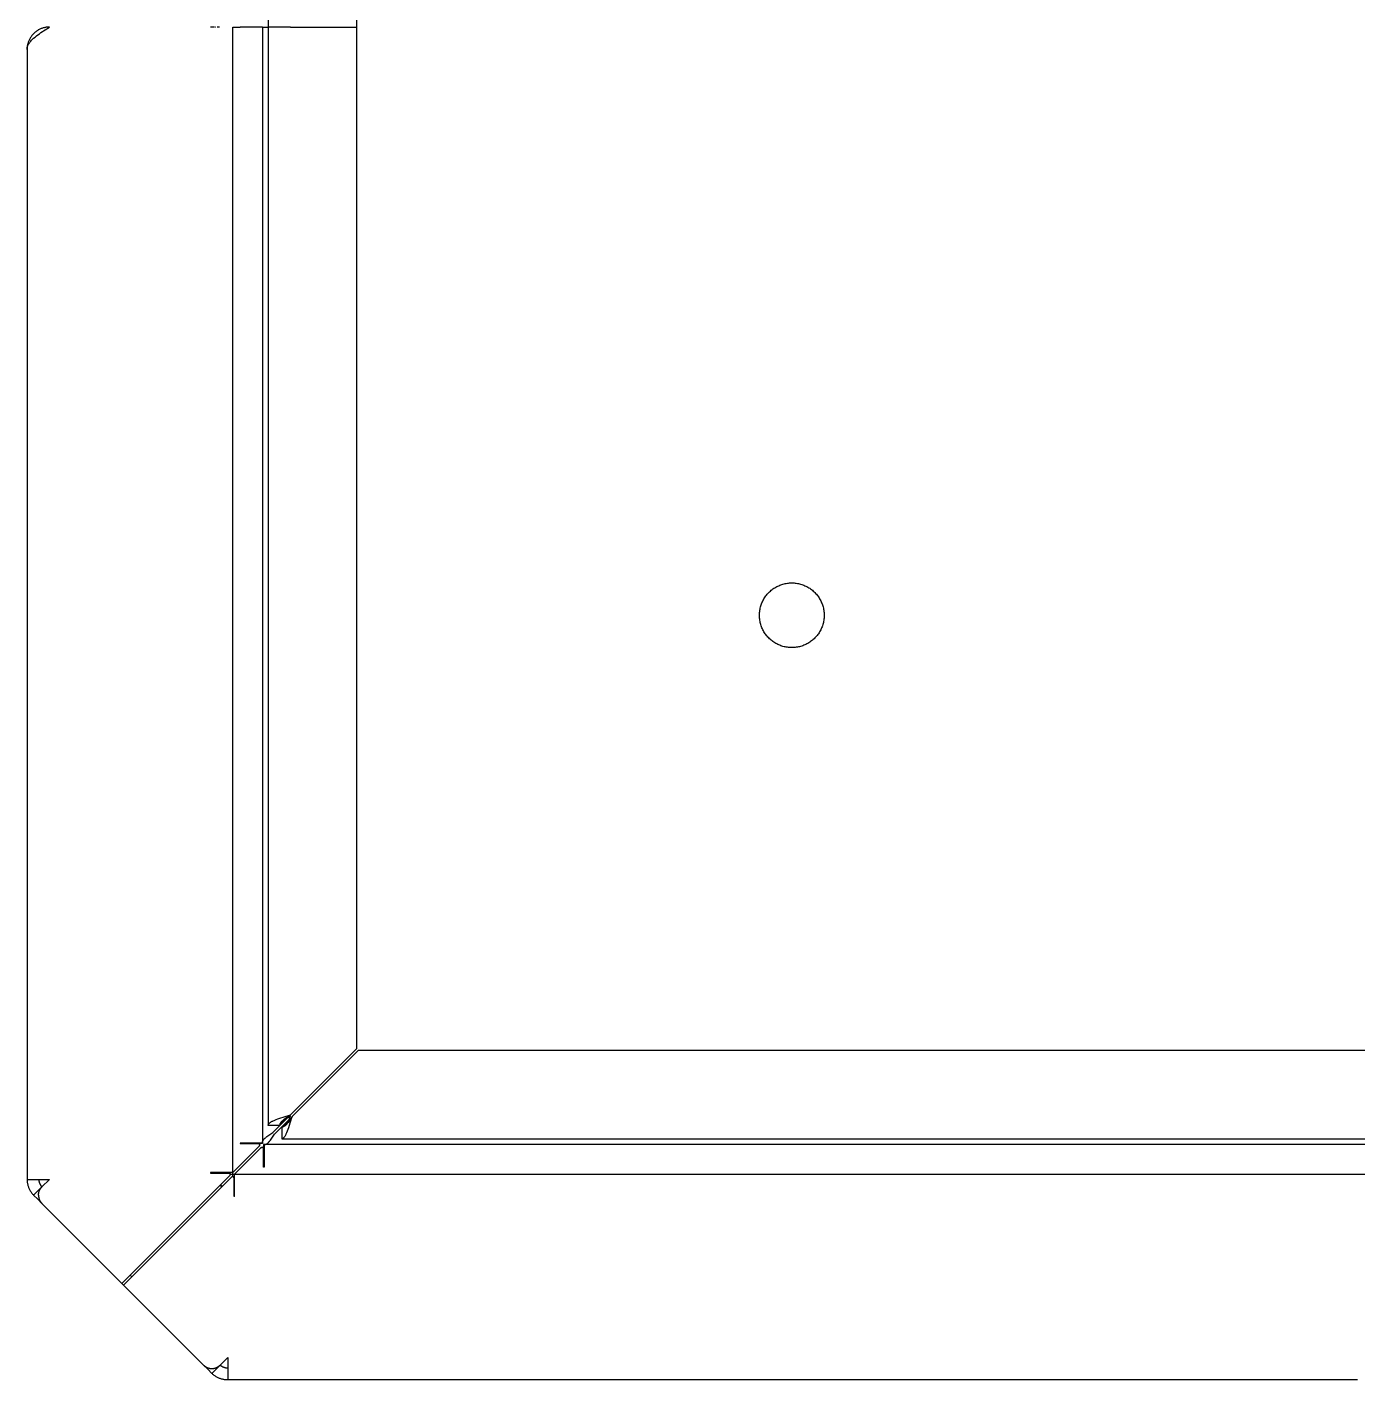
# Model space of a CAD drawing. Header units: millimetres. Extents: x -1421 to 3505, y -683 to 2759.
# Drawn here: x 1055.6 to 1281.9, y 0 to 230 of the extents above; entities that cross this region are included whole.
import ezdxf

# ---------------------------------------------------------------- set-up
doc = ezdxf.new("R2010")
doc.units = ezdxf.units.MM
doc.header["$MEASUREMENT"] = 0
doc.layers.add('Utwórz2D linie widoczne', color=7, linetype='Continuous', true_color=0x000000)

msp = doc.modelspace()

# ---------------------------------------------------------------- linework, layer by layer
at = {"layer": 'Utwórz2D linie widoczne'}
for p, q in [((1096.63, 499.96), (1096.63, 229.96)), ((1111.63, 499.96), (1111.63, 229.96)), ((1055.97, 227.74), (1055.92, 227.62)), ((1056.03, 227.86), (1055.97, 227.74)), ((1056.09, 227.98), (1056.03, 227.86)), ((1056.16, 228.09), (1056.09, 227.98)), ((1056.22, 228.2), (1056.16, 228.09)), ((1056.3, 228.31), (1056.22, 228.2)), ((1056.27, 227.58), (1056.38, 227.71)), ((1056.37, 228.42), (1056.3, 228.31)), ((1056.45, 228.52), (1056.37, 228.42)), ((1056.38, 227.71), (1056.5, 227.83)), ((1056.54, 228.63), (1056.45, 228.52)), ((1056.5, 227.83), (1056.62, 227.94)), ((1056.62, 228.72), (1056.54, 228.63)), ((1056.71, 228.82), (1056.62, 228.72)), ((1056.62, 227.94), (1056.74, 228.06)), ((1056.81, 228.91), (1056.71, 228.82)), ((1056.74, 228.06), (1056.98, 228.26)), ((1056.9, 229), (1056.81, 228.91)), ((1057, 229.09), (1056.9, 229)), ((1056.98, 228.26), (1057.22, 228.46)), ((1057.11, 229.17), (1057, 229.09)), ((1057.21, 229.25), (1057.11, 229.17)), ((1057.32, 229.32), (1057.21, 229.25)), ((1057.22, 228.46), (1057.47, 228.65)), ((1057.43, 229.39), (1057.32, 229.32)), ((1057.54, 229.46), (1057.43, 229.39)), ((1057.47, 228.65), (1057.72, 228.83)), ((1057.66, 229.52), (1057.54, 229.46)), ((1057.78, 229.58), (1057.66, 229.52)), ((1057.72, 228.83), (1057.97, 229.01)), ((1057.89, 229.64), (1057.78, 229.58)), ((1058.02, 229.69), (1057.89, 229.64)), ((1057.97, 229.01), (1059.43, 229.96)), ((1058.14, 229.73), (1058.02, 229.69)), ((1058.26, 229.78), (1058.14, 229.73)), ((1058.39, 229.81), (1058.26, 229.78)), ((1058.52, 229.85), (1058.39, 229.81)), ((1058.64, 229.88), (1058.52, 229.85)), ((1058.77, 229.9), (1058.64, 229.88)), ((1058.9, 229.92), (1058.77, 229.9)), ((1059.03, 229.94), (1058.9, 229.92)), ((1059.16, 229.95), (1059.03, 229.94)), ((1059.29, 229.96), (1059.16, 229.95)), ((1059.43, 229.96), (1059.29, 229.96)), ((1086.98, 229.96), (1086.83, 229.96)), ((1087.07, 229.96), (1087, 229.96)), ((1087.15, 229.96), (1087.08, 229.96)), ((1087.24, 229.96), (1087.17, 229.96)), ((1087.32, 229.96), (1087.25, 229.96)), ((1087.41, 229.96), (1087.34, 229.96)), ((1087.49, 229.96), (1087.43, 229.96)), ((1087.65, 229.96), (1087.61, 229.96)), ((1087.73, 229.96), (1087.69, 229.96)), ((1088.03, 229.96), (1087.96, 229.96)), ((1088.1, 229.96), (1088.05, 229.96)), ((1088.16, 229.96), (1088.14, 229.96)), ((1088.28, 229.96), (1088.22, 229.96)), ((1088.34, 229.96), (1088.31, 229.96)), ((1090.63, 229.96), (1091.83, 229.96)), ((1090.63, 35.24), (1090.63, 229.96)), ((1095.63, 229.96), (1091.83, 229.96)), ((1095.63, 229.96), (1095.63, 40.24)), ((1095.63, 229.96), (1096.63, 229.96)), ((1096.63, 229.96), (1096.63, 43.26)), ((1100.43, 229.96), (1096.63, 229.96)), ((1100.43, 229.96), (1111.63, 229.96)), ((1111.63, 229.96), (1111.63, 56.24)), ((1055.64, 226.48), (1055.63, 226.35)), ((1055.63, 226.32), (1055.64, 226.37)), ((1055.63, 226.35), (1055.63, 226.22)), ((1055.63, 226.27), (1055.63, 226.32)), ((1055.63, 226.21), (1055.63, 226.27)), ((1055.63, 226.16), (1055.63, 226.21)), ((1055.63, 226.16), (1055.63, 34.06)), ((1055.65, 226.61), (1055.64, 226.48)), ((1055.64, 226.37), (1055.65, 226.42)), ((1055.67, 226.74), (1055.65, 226.61)), ((1055.65, 226.42), (1055.66, 226.48)), ((1055.66, 226.48), (1055.67, 226.53)), ((1055.69, 226.87), (1055.67, 226.74)), ((1055.67, 226.53), (1055.68, 226.58)), ((1055.68, 226.58), (1055.7, 226.63)), ((1055.72, 227), (1055.69, 226.87)), ((1055.7, 226.63), (1055.72, 226.7)), ((1055.75, 227.13), (1055.72, 227)), ((1055.72, 226.7), (1055.75, 226.77)), ((1055.79, 227.25), (1055.75, 227.13)), ((1055.75, 226.77), (1055.78, 226.84)), ((1055.78, 226.84), (1055.81, 226.91)), ((1055.83, 227.38), (1055.79, 227.25)), ((1055.81, 226.91), (1055.84, 226.98)), ((1055.87, 227.5), (1055.83, 227.38)), ((1055.84, 226.98), (1055.88, 227.04)), ((1055.92, 227.62), (1055.87, 227.5)), ((1055.88, 227.04), (1055.92, 227.11)), ((1055.92, 227.11), (1055.97, 227.19)), ((1055.97, 227.19), (1056.02, 227.27)), ((1056.02, 227.27), (1056.08, 227.35)), ((1056.08, 227.35), (1056.14, 227.43)), ((1056.14, 227.43), (1056.2, 227.51)), ((1056.2, 227.51), (1056.27, 227.58)), ((1181.33, 133.39), (1181.45, 133.53)), ((1181.45, 133.53), (1181.57, 133.68)), ((1181.57, 133.68), (1181.71, 133.81)), ((1181.71, 133.81), (1181.84, 133.95)), ((1181.84, 133.95), (1181.98, 134.08)), ((1181.98, 134.08), (1182.12, 134.2)), ((1182.12, 134.2), (1182.27, 134.32)), ((1182.27, 134.32), (1182.43, 134.43)), ((1182.43, 134.43), (1182.58, 134.54)), ((1182.58, 134.54), (1182.74, 134.64)), ((1182.74, 134.64), (1182.91, 134.74)), ((1182.91, 134.74), (1183.07, 134.83)), ((1183.07, 134.83), (1183.24, 134.91)), ((1183.24, 134.91), (1183.41, 134.99)), ((1183.41, 134.99), (1183.59, 135.07)), ((1183.59, 135.07), (1183.77, 135.13)), ((1183.77, 135.13), (1183.95, 135.19)), ((1183.95, 135.19), (1184.13, 135.25)), ((1184.13, 135.25), (1184.31, 135.3)), ((1184.31, 135.3), (1184.5, 135.34)), ((1184.5, 135.34), (1184.68, 135.38)), ((1184.68, 135.38), (1184.87, 135.41)), ((1184.87, 135.41), (1185.06, 135.43)), ((1185.06, 135.43), (1185.25, 135.45)), ((1185.25, 135.45), (1185.44, 135.45)), ((1185.44, 135.45), (1185.63, 135.46)), ((1185.63, 135.46), (1185.82, 135.45)), ((1185.82, 135.45), (1186.01, 135.45)), ((1186.01, 135.45), (1186.2, 135.43)), ((1186.2, 135.43), (1186.38, 135.41)), ((1186.38, 135.41), (1186.57, 135.38)), ((1186.57, 135.38), (1186.76, 135.34)), ((1186.76, 135.34), (1186.94, 135.3)), ((1186.94, 135.3), (1187.13, 135.25)), ((1187.13, 135.25), (1187.31, 135.19)), ((1187.31, 135.19), (1187.49, 135.13)), ((1187.49, 135.13), (1187.67, 135.07)), ((1187.67, 135.07), (1187.84, 134.99)), ((1187.84, 134.99), (1188.01, 134.91)), ((1188.01, 134.91), (1188.18, 134.83)), ((1188.18, 134.83), (1188.35, 134.74)), ((1188.35, 134.74), (1188.51, 134.64)), ((1188.51, 134.64), (1188.67, 134.54)), ((1188.67, 134.54), (1188.83, 134.43)), ((1188.83, 134.43), (1188.98, 134.32)), ((1188.98, 134.32), (1189.13, 134.2)), ((1189.13, 134.2), (1189.28, 134.08)), ((1189.28, 134.08), (1189.41, 133.95)), ((1189.41, 133.95), (1189.55, 133.81)), ((1189.55, 133.81), (1189.68, 133.68)), ((1189.68, 133.68), (1189.81, 133.53)), ((1189.81, 133.53), (1189.93, 133.39)), ((1180.23, 131), (1180.27, 131.18)), ((1180.27, 131.18), (1180.31, 131.37)), ((1180.31, 131.37), (1180.36, 131.55)), ((1180.36, 131.55), (1180.42, 131.73)), ((1180.42, 131.73), (1180.49, 131.91)), ((1180.49, 131.91), (1180.56, 132.08)), ((1180.56, 132.08), (1180.63, 132.26)), ((1180.63, 132.26), (1180.71, 132.43)), ((1180.71, 132.43), (1180.8, 132.6)), ((1180.8, 132.6), (1180.9, 132.76)), ((1180.9, 132.76), (1181, 132.92)), ((1181, 132.92), (1181.1, 133.08)), ((1181.1, 133.08), (1181.21, 133.24)), ((1181.21, 133.24), (1181.33, 133.39)), ((1189.93, 133.39), (1190.04, 133.24)), ((1190.04, 133.24), (1190.15, 133.08)), ((1190.15, 133.08), (1190.26, 132.92)), ((1190.26, 132.92), (1190.36, 132.76)), ((1190.36, 132.76), (1190.45, 132.6)), ((1190.45, 132.6), (1190.54, 132.43)), ((1190.54, 132.43), (1190.62, 132.26)), ((1190.62, 132.26), (1190.7, 132.08)), ((1190.7, 132.08), (1190.77, 131.91)), ((1190.77, 131.91), (1190.83, 131.73)), ((1190.83, 131.73), (1190.89, 131.55)), ((1190.89, 131.55), (1190.94, 131.37)), ((1190.94, 131.37), (1190.99, 131.18)), ((1190.99, 131.18), (1191.03, 131)), ((1180.13, 130.05), (1180.14, 130.24)), ((1180.13, 129.86), (1180.13, 130.05)), ((1180.14, 129.67), (1180.13, 129.86)), ((1180.14, 130.24), (1180.15, 130.43)), ((1180.15, 129.48), (1180.14, 129.67)), ((1180.15, 130.43), (1180.17, 130.62)), ((1180.17, 129.3), (1180.15, 129.48)), ((1180.17, 130.62), (1180.19, 130.81)), ((1180.19, 129.11), (1180.17, 129.3)), ((1180.19, 130.81), (1180.23, 131)), ((1180.23, 128.92), (1180.19, 129.11)), ((1180.27, 128.73), (1180.23, 128.92)), ((1191.03, 128.92), (1190.99, 128.73)), ((1191.03, 131), (1191.06, 130.81)), ((1191.06, 129.11), (1191.03, 128.92)), ((1191.06, 130.81), (1191.09, 130.62)), ((1191.09, 129.3), (1191.06, 129.11)), ((1191.09, 130.62), (1191.11, 130.43)), ((1191.11, 129.48), (1191.09, 129.3)), ((1191.11, 130.43), (1191.12, 130.24)), ((1191.12, 129.67), (1191.11, 129.48)), ((1191.12, 130.24), (1191.13, 130.05)), ((1191.13, 129.86), (1191.12, 129.67)), ((1191.13, 130.05), (1191.13, 129.86)), ((1180.31, 128.55), (1180.27, 128.73)), ((1180.36, 128.37), (1180.31, 128.55)), ((1180.42, 128.19), (1180.36, 128.37)), ((1180.49, 128.01), (1180.42, 128.19)), ((1180.56, 127.83), (1180.49, 128.01)), ((1180.63, 127.66), (1180.56, 127.83)), ((1180.71, 127.49), (1180.63, 127.66)), ((1180.8, 127.32), (1180.71, 127.49)), ((1180.9, 127.15), (1180.8, 127.32)), ((1181, 126.99), (1180.9, 127.15)), ((1181.1, 126.83), (1181, 126.99)), ((1181.21, 126.68), (1181.1, 126.83)), ((1181.33, 126.53), (1181.21, 126.68)), ((1181.45, 126.38), (1181.33, 126.53)), ((1189.93, 126.53), (1189.81, 126.38)), ((1190.04, 126.68), (1189.93, 126.53)), ((1190.15, 126.83), (1190.04, 126.68)), ((1190.26, 126.99), (1190.15, 126.83)), ((1190.36, 127.15), (1190.26, 126.99)), ((1190.45, 127.32), (1190.36, 127.15)), ((1190.54, 127.49), (1190.45, 127.32)), ((1190.62, 127.66), (1190.54, 127.49)), ((1190.7, 127.83), (1190.62, 127.66)), ((1190.77, 128.01), (1190.7, 127.83)), ((1190.83, 128.19), (1190.77, 128.01)), ((1190.89, 128.37), (1190.83, 128.19)), ((1190.94, 128.55), (1190.89, 128.37)), ((1190.99, 128.73), (1190.94, 128.55)), ((1181.57, 126.24), (1181.45, 126.38)), ((1181.71, 126.1), (1181.57, 126.24)), ((1181.84, 125.97), (1181.71, 126.1)), ((1181.98, 125.84), (1181.84, 125.97)), ((1182.12, 125.72), (1181.98, 125.84)), ((1182.27, 125.6), (1182.12, 125.72)), ((1182.43, 125.49), (1182.27, 125.6)), ((1182.58, 125.38), (1182.43, 125.49)), ((1182.74, 125.28), (1182.58, 125.38)), ((1182.91, 125.18), (1182.74, 125.28)), ((1183.07, 125.09), (1182.91, 125.18)), ((1183.24, 125), (1183.07, 125.09)), ((1183.41, 124.92), (1183.24, 125)), ((1183.59, 124.85), (1183.41, 124.92)), ((1183.77, 124.78), (1183.59, 124.85)), ((1183.95, 124.72), (1183.77, 124.78)), ((1184.13, 124.67), (1183.95, 124.72)), ((1184.31, 124.62), (1184.13, 124.67)), ((1184.5, 124.58), (1184.31, 124.62)), ((1184.68, 124.54), (1184.5, 124.58)), ((1184.87, 124.51), (1184.68, 124.54)), ((1185.06, 124.49), (1184.87, 124.51)), ((1185.25, 124.47), (1185.06, 124.49)), ((1185.44, 124.46), (1185.25, 124.47)), ((1185.63, 124.46), (1185.44, 124.46)), ((1185.82, 124.46), (1185.63, 124.46)), ((1186.01, 124.47), (1185.82, 124.46)), ((1186.2, 124.49), (1186.01, 124.47)), ((1186.38, 124.51), (1186.2, 124.49)), ((1186.57, 124.54), (1186.38, 124.51)), ((1186.76, 124.58), (1186.57, 124.54)), ((1186.94, 124.62), (1186.76, 124.58)), ((1187.13, 124.67), (1186.94, 124.62)), ((1187.31, 124.72), (1187.13, 124.67)), ((1187.49, 124.78), (1187.31, 124.72)), ((1187.67, 124.85), (1187.49, 124.78)), ((1187.84, 124.92), (1187.67, 124.85)), ((1188.01, 125), (1187.84, 124.92)), ((1188.18, 125.09), (1188.01, 125)), ((1188.35, 125.18), (1188.18, 125.09)), ((1188.51, 125.28), (1188.35, 125.18)), ((1188.67, 125.38), (1188.51, 125.28)), ((1188.83, 125.49), (1188.67, 125.38)), ((1188.98, 125.6), (1188.83, 125.49)), ((1189.13, 125.72), (1188.98, 125.6)), ((1189.28, 125.84), (1189.13, 125.72)), ((1189.41, 125.97), (1189.28, 125.84)), ((1189.55, 126.1), (1189.41, 125.97)), ((1189.68, 126.24), (1189.55, 126.1)), ((1189.81, 126.38), (1189.68, 126.24)), ((1111.63, 56.24), (1100.43, 45.04)), ((1111.91, 55.96), (1100.71, 44.76)), ((1285.62, 55.96), (1111.91, 55.96)), ((1096.9, 43.68), (1096.94, 43.71)), ((1096.94, 43.71), (1096.97, 43.73)), ((1096.97, 43.73), (1097.01, 43.76)), ((1097.01, 43.76), (1097.04, 43.78)), ((1097.04, 43.78), (1097.11, 43.83)), ((1097.11, 43.83), (1097.2, 43.88)), ((1097.2, 43.88), (1097.3, 43.93)), ((1097.3, 43.93), (1097.39, 43.98)), ((1097.39, 43.98), (1097.49, 44.03)), ((1097.49, 44.03), (1097.61, 44.08)), ((1097.61, 44.08), (1097.72, 44.13)), ((1100.09, 44.14), (1097.71, 41.76)), ((1097.72, 44.13), (1097.96, 44.23)), ((1097.96, 44.23), (1098.26, 44.35)), ((1098.26, 44.35), (1098.57, 44.46)), ((1098.57, 44.46), (1099.32, 44.7)), ((1099.79, 44.41), (1098.63, 43.25)), ((1098.76, 43.68), (1098.77, 43.7)), ((1098.77, 43.7), (1098.79, 43.73)), ((1098.79, 43.73), (1098.8, 43.75)), ((1098.8, 43.75), (1098.82, 43.78)), ((1098.82, 43.78), (1098.84, 43.8)), ((1098.84, 43.71), (1098.82, 43.69)), ((1098.84, 43.8), (1098.86, 43.83)), ((1098.86, 43.73), (1098.84, 43.71)), ((1098.86, 43.83), (1098.88, 43.85)), ((1098.89, 43.77), (1098.86, 43.73)), ((1098.88, 43.85), (1098.9, 43.88)), ((1098.94, 43.81), (1098.89, 43.77)), ((1098.9, 43.88), (1098.94, 43.93)), ((1098.94, 43.93), (1098.99, 43.98)), ((1098.98, 43.86), (1098.94, 43.81)), ((1099.02, 43.89), (1098.98, 43.86)), ((1098.99, 43.98), (1099.04, 44.03)), ((1099.07, 43.93), (1099.02, 43.89)), ((1099.04, 44.03), (1099.1, 44.09)), ((1099.13, 43.98), (1099.07, 43.93)), ((1099.1, 44.09), (1099.16, 44.14)), ((1099.19, 44.03), (1099.13, 43.98)), ((1099.16, 44.14), (1099.22, 44.2)), ((1099.26, 44.07), (1099.19, 44.03)), ((1099.22, 44.2), (1099.28, 44.25)), ((1099.32, 44.12), (1099.26, 44.07)), ((1099.28, 44.25), (1099.41, 44.36)), ((1099.32, 44.7), (1100.43, 45.04)), ((1099.45, 44.2), (1099.32, 44.12)), ((1099.41, 44.36), (1099.55, 44.46)), ((1099.58, 44.28), (1099.45, 44.2)), ((1099.55, 44.46), (1099.73, 44.58)), ((1099.75, 44.39), (1099.58, 44.28)), ((1099.73, 44.58), (1099.91, 44.7)), ((1100.43, 44.76), (1099.75, 44.39)), ((1099.79, 43.65), (1099.87, 43.78)), ((1099.87, 43.78), (1099.95, 43.91)), ((1099.91, 44.7), (1100.43, 45.04)), ((1100.03, 43.75), (1099.92, 43.61)), ((1099.95, 43.91), (1100.05, 44.08)), ((1100.13, 43.88), (1100.03, 43.75)), ((1100.05, 44.08), (1100.43, 44.76)), ((1100.25, 44.06), (1100.13, 43.88)), ((1100.37, 44.24), (1100.25, 44.06)), ((1100.37, 43.66), (1100.71, 44.76)), ((1100.71, 44.76), (1100.37, 44.24)), ((1096.41, 41.36), (1096.55, 41.46)), ((1096.55, 41.46), (1096.72, 41.58)), ((1096.63, 43.3), (1096.64, 43.32)), ((1096.63, 43.29), (1096.63, 43.3)), ((1096.63, 43.3), (1096.63, 43.3)), ((1096.63, 43.28), (1096.63, 43.29)), ((1096.63, 43.27), (1096.63, 43.28)), ((1096.63, 43.28), (1096.63, 43.28)), ((1096.63, 43.26), (1096.63, 43.27)), ((1096.63, 43.27), (1096.63, 43.27)), ((1096.63, 43.25), (1096.63, 43.26)), ((1096.63, 43.24), (1096.63, 43.25)), ((1096.63, 43.25), (1096.63, 43.25)), ((1098.63, 43.24), (1096.63, 43.24)), ((1096.64, 43.34), (1096.65, 43.35)), ((1096.64, 43.33), (1096.64, 43.34)), ((1096.64, 43.32), (1096.64, 43.33)), ((1096.65, 43.38), (1096.66, 43.39)), ((1096.65, 43.36), (1096.65, 43.38)), ((1096.65, 43.35), (1096.65, 43.36)), ((1096.66, 43.4), (1096.67, 43.41)), ((1096.66, 43.39), (1096.66, 43.4)), ((1096.67, 43.42), (1096.68, 43.43)), ((1096.67, 43.41), (1096.67, 43.42)), ((1096.68, 43.43), (1096.69, 43.45)), ((1096.69, 43.45), (1096.7, 43.46)), ((1096.7, 43.47), (1096.71, 43.49)), ((1096.7, 43.46), (1096.7, 43.47)), ((1096.71, 43.49), (1096.72, 43.5)), ((1096.72, 43.5), (1096.73, 43.51)), ((1096.72, 41.58), (1096.9, 41.71)), ((1096.73, 43.51), (1096.74, 43.52)), ((1096.74, 43.52), (1096.75, 43.53)), ((1096.75, 43.53), (1096.76, 43.55)), ((1096.76, 43.55), (1096.77, 43.56)), ((1096.77, 43.56), (1096.79, 43.58)), ((1096.79, 43.58), (1096.82, 43.6)), ((1096.82, 43.6), (1096.84, 43.62)), ((1096.84, 43.62), (1096.87, 43.65)), ((1096.87, 43.65), (1096.9, 43.68)), ((1096.9, 41.71), (1097.43, 42.04)), ((1097.37, 41.24), (1097.71, 41.76)), ((1098.62, 43.24), (1097.43, 42.04)), ((1098.63, 43.34), (1098.64, 43.36)), ((1098.64, 43.34), (1098.63, 43.33)), ((1098.63, 43.31), (1098.63, 43.34)), ((1098.63, 43.33), (1098.63, 43.32)), ((1098.63, 43.32), (1098.63, 43.31)), ((1098.63, 43.31), (1098.63, 43.3)), ((1098.63, 43.29), (1098.63, 43.31)), ((1098.63, 43.27), (1098.63, 43.29)), ((1098.63, 43.24), (1098.63, 43.27)), ((1098.64, 43.39), (1098.65, 43.41)), ((1098.64, 43.36), (1098.64, 43.39)), ((1098.65, 43.37), (1098.64, 43.36)), ((1098.64, 43.36), (1098.64, 43.35)), ((1098.64, 43.35), (1098.64, 43.34)), ((1098.65, 43.43), (1098.66, 43.46)), ((1098.65, 43.41), (1098.65, 43.43)), ((1098.66, 43.41), (1098.65, 43.39)), ((1098.65, 43.39), (1098.65, 43.37)), ((1098.66, 43.46), (1098.67, 43.48)), ((1098.67, 43.45), (1098.66, 43.43)), ((1098.66, 43.43), (1098.66, 43.41)), ((1098.67, 43.48), (1098.68, 43.51)), ((1098.68, 43.47), (1098.67, 43.45)), ((1098.68, 43.53), (1098.69, 43.55)), ((1098.68, 43.51), (1098.68, 43.53)), ((1098.69, 43.49), (1098.68, 43.47)), ((1098.69, 43.55), (1098.7, 43.58)), ((1098.7, 43.51), (1098.69, 43.49)), ((1098.7, 43.58), (1098.72, 43.6)), ((1098.71, 43.53), (1098.7, 43.51)), ((1098.72, 43.55), (1098.71, 43.53)), ((1098.72, 43.6), (1098.73, 43.62)), ((1098.73, 43.57), (1098.72, 43.55)), ((1098.73, 43.62), (1098.74, 43.65)), ((1098.75, 43.59), (1098.73, 43.57)), ((1098.74, 43.65), (1098.76, 43.68)), ((1098.76, 43.61), (1098.75, 43.59)), ((1098.77, 43.63), (1098.76, 43.61)), ((1098.79, 43.65), (1098.77, 43.63)), ((1098.81, 43.67), (1098.79, 43.65)), ((1098.82, 43.69), (1098.81, 43.67)), ((1098.91, 42.96), (1098.91, 40.96)), ((1098.93, 42.96), (1098.91, 42.96)), ((1098.96, 42.96), (1098.93, 42.96)), ((1098.98, 42.96), (1098.96, 42.96)), ((1098.97, 42.96), (1098.98, 42.96)), ((1098.98, 42.96), (1098.99, 42.96)), ((1099.01, 42.96), (1098.98, 42.96)), ((1098.99, 42.96), (1099, 42.97)), ((1099, 42.97), (1099.01, 42.97)), ((1099.01, 42.97), (1099.02, 42.97)), ((1099.03, 42.97), (1099.01, 42.96)), ((1099.02, 42.97), (1099.03, 42.97)), ((1099.03, 42.97), (1099.04, 42.98)), ((1099.05, 42.97), (1099.03, 42.97)), ((1099.04, 42.98), (1099.06, 42.98)), ((1099.08, 42.98), (1099.05, 42.97)), ((1099.06, 42.98), (1099.08, 42.99)), ((1099.08, 42.99), (1099.1, 42.99)), ((1099.1, 42.98), (1099.08, 42.98)), ((1099.1, 42.99), (1099.12, 43)), ((1099.13, 42.99), (1099.1, 42.98)), ((1099.12, 43), (1099.14, 43.01)), ((1099.15, 43), (1099.13, 42.99)), ((1099.14, 43.01), (1099.16, 43.02)), ((1099.18, 43.01), (1099.15, 43)), ((1099.16, 43.02), (1099.18, 43.03)), ((1099.18, 43.03), (1099.2, 43.04)), ((1099.2, 43.02), (1099.18, 43.01)), ((1099.2, 43.04), (1099.22, 43.05)), ((1099.22, 43.02), (1099.2, 43.02)), ((1099.22, 43.05), (1099.24, 43.06)), ((1099.25, 43.04), (1099.22, 43.02)), ((1099.24, 43.06), (1099.26, 43.08)), ((1099.27, 43.05), (1099.25, 43.04)), ((1099.26, 43.08), (1099.28, 43.09)), ((1099.29, 43.06), (1099.27, 43.05)), ((1099.28, 43.09), (1099.3, 43.1)), ((1099.32, 43.07), (1099.29, 43.06)), ((1099.3, 43.1), (1099.32, 43.12)), ((1099.32, 43.12), (1099.34, 43.14)), ((1099.35, 43.09), (1099.32, 43.07)), ((1099.34, 43.14), (1099.36, 43.15)), ((1099.37, 43.1), (1099.35, 43.09)), ((1099.36, 43.15), (1099.38, 43.17)), ((1099.4, 43.12), (1099.37, 43.1)), ((1099.38, 43.17), (1099.4, 43.19)), ((1099.4, 43.19), (1099.44, 43.22)), ((1099.42, 43.13), (1099.4, 43.12)), ((1099.45, 43.15), (1099.42, 43.13)), ((1099.44, 43.22), (1099.48, 43.27)), ((1099.47, 43.17), (1099.45, 43.15)), ((1099.45, 41.37), (1099.5, 41.44)), ((1099.5, 43.19), (1099.47, 43.17)), ((1099.48, 43.27), (1099.52, 43.31)), ((1099.52, 43.21), (1099.5, 43.19)), ((1099.5, 41.44), (1099.55, 41.54)), ((1099.52, 43.31), (1099.56, 43.36)), ((1099.55, 43.23), (1099.52, 43.21)), ((1099.6, 43.27), (1099.55, 43.23)), ((1099.55, 41.54), (1099.6, 41.63)), ((1099.56, 43.36), (1099.6, 43.4)), ((1099.6, 43.4), (1099.65, 43.46)), ((1099.65, 43.32), (1099.6, 43.27)), ((1099.6, 41.63), (1099.65, 41.72)), ((1099.65, 43.46), (1099.7, 43.52)), ((1099.7, 43.37), (1099.65, 43.32)), ((1099.65, 41.72), (1099.7, 41.82)), ((1099.7, 43.52), (1099.74, 43.59)), ((1099.76, 43.43), (1099.7, 43.37)), ((1099.7, 41.82), (1099.75, 41.94)), ((1099.74, 43.59), (1099.79, 43.65)), ((1099.75, 41.94), (1099.8, 42.05)), ((1099.81, 43.49), (1099.76, 43.43)), ((1099.8, 42.05), (1099.9, 42.29)), ((1099.87, 43.55), (1099.81, 43.49)), ((1099.92, 43.61), (1099.87, 43.55)), ((1099.9, 42.29), (1100.02, 42.59)), ((1100.02, 42.59), (1100.13, 42.9)), ((1100.13, 42.9), (1100.37, 43.66)), ((1095.1, 39.72), (1090.63, 35.24)), ((1095.38, 39.43), (1090.91, 34.96)), ((1091.83, 40.24), (1091.83, 40.14)), ((1095.63, 40.24), (1091.83, 40.24)), ((1091.83, 40.14), (1094.92, 40.14)), ((1093.63, 40.24), (1093.63, 40.17)), ((1095.63, 40.17), (1093.63, 40.17)), ((1094.92, 40.14), (1094.93, 40.14)), ((1094.93, 40.14), (1094.94, 40.14)), ((1094.94, 40.14), (1094.95, 40.14)), ((1094.95, 40.14), (1094.96, 40.14)), ((1094.96, 40.14), (1094.96, 40.14)), ((1094.96, 40.14), (1094.97, 40.14)), ((1094.97, 40.14), (1094.98, 40.14)), ((1094.98, 40.14), (1094.99, 40.13)), ((1094.99, 40.13), (1095, 40.13)), ((1095, 40.13), (1095.01, 40.13)), ((1095.01, 40.13), (1095.01, 40.13)), ((1095.01, 40.13), (1095.02, 40.12)), ((1095.02, 40.12), (1095.03, 40.12)), ((1095.03, 40.12), (1095.04, 40.12)), ((1095.04, 40.12), (1095.04, 40.11)), ((1095.04, 40.11), (1095.05, 40.11)), ((1095.05, 40.11), (1095.06, 40.1)), ((1095.06, 40.1), (1095.07, 40.1)), ((1095.07, 40.1), (1095.07, 40.09)), ((1095.07, 40.09), (1095.08, 40.09)), ((1095.08, 40.09), (1095.09, 40.08)), ((1095.09, 40.08), (1095.09, 40.08)), ((1095.09, 40.08), (1095.1, 40.07)), ((1095.1, 40.07), (1095.11, 40.06)), ((1095.1, 39.72), (1095.11, 39.72)), ((1095.11, 40.06), (1095.11, 40.06)), ((1095.11, 40.06), (1095.12, 40.05)), ((1095.11, 39.73), (1095.12, 39.74)), ((1095.11, 39.72), (1095.11, 39.73)), ((1095.12, 40.05), (1095.12, 40.05)), ((1095.12, 40.05), (1095.13, 40.04)), ((1095.12, 39.74), (1095.13, 39.75)), ((1095.12, 39.74), (1095.12, 39.74)), ((1095.13, 40.04), (1095.13, 40.03)), ((1095.13, 40.03), (1095.14, 40.02)), ((1095.13, 39.75), (1095.13, 39.76)), ((1095.13, 39.76), (1095.14, 39.76)), ((1095.14, 40.02), (1095.14, 40.02)), ((1095.14, 40.02), (1095.14, 40.01)), ((1095.14, 40.01), (1095.15, 40)), ((1095.14, 39.78), (1095.15, 39.79)), ((1095.14, 39.77), (1095.14, 39.78)), ((1095.14, 39.76), (1095.14, 39.77)), ((1095.15, 40), (1095.15, 39.99)), ((1095.15, 39.99), (1095.15, 39.99)), ((1095.15, 39.99), (1095.16, 39.98)), ((1095.15, 39.8), (1095.16, 39.81)), ((1095.15, 39.79), (1095.15, 39.8)), ((1095.15, 39.79), (1095.15, 39.79)), ((1095.16, 39.98), (1095.16, 39.97)), ((1095.16, 39.97), (1095.16, 39.96)), ((1095.16, 39.96), (1095.17, 39.95)), ((1095.16, 39.82), (1095.16, 39.83)), ((1095.16, 39.83), (1095.17, 39.83)), ((1095.16, 39.81), (1095.16, 39.82)), ((1095.17, 39.95), (1095.17, 39.95)), ((1095.17, 39.95), (1095.17, 39.94)), ((1095.17, 39.94), (1095.17, 39.93)), ((1095.17, 39.93), (1095.17, 39.92)), ((1095.17, 39.92), (1095.17, 39.91)), ((1095.17, 39.91), (1095.17, 39.9)), ((1095.17, 39.9), (1095.17, 39.89)), ((1095.17, 39.88), (1095.17, 39.89)), ((1095.17, 39.89), (1095.17, 39.89)), ((1095.17, 39.87), (1095.17, 39.88)), ((1095.17, 39.86), (1095.17, 39.87)), ((1095.17, 39.85), (1095.17, 39.86)), ((1095.17, 39.84), (1095.17, 39.85)), ((1095.17, 39.83), (1095.17, 39.84)), ((1095.38, 39.43), (1095.39, 39.44)), ((1095.39, 39.44), (1095.39, 39.45)), ((1095.39, 39.45), (1095.4, 39.45)), ((1095.4, 39.45), (1095.41, 39.46)), ((1095.41, 39.46), (1095.42, 39.47)), ((1095.41, 39.46), (1095.41, 39.46)), ((1095.42, 39.47), (1095.43, 39.47)), ((1095.43, 39.47), (1095.44, 39.48)), ((1095.44, 39.48), (1095.44, 39.48)), ((1095.44, 39.48), (1095.45, 39.48)), ((1095.45, 39.48), (1095.46, 39.49)), ((1095.46, 39.49), (1095.47, 39.49)), ((1095.47, 39.49), (1095.48, 39.49)), ((1095.48, 39.49), (1095.48, 39.5)), ((1095.48, 39.5), (1095.49, 39.5)), ((1095.49, 39.5), (1095.5, 39.5)), ((1095.5, 39.5), (1095.51, 39.5)), ((1095.51, 39.5), (1095.52, 39.5)), ((1095.52, 39.5), (1095.52, 39.51)), ((1095.52, 39.51), (1095.53, 39.51)), ((1095.53, 39.51), (1095.54, 39.51)), ((1095.54, 39.51), (1095.55, 39.51)), ((1095.55, 39.51), (1095.56, 39.51)), ((1095.57, 39.51), (1095.56, 39.51)), ((1095.58, 39.51), (1095.57, 39.51)), ((1095.59, 39.51), (1095.58, 39.51)), ((1095.58, 39.51), (1095.58, 39.51)), ((1095.6, 39.5), (1095.59, 39.51)), ((1095.61, 39.5), (1095.6, 39.5)), ((1095.62, 39.5), (1095.61, 39.5)), ((1095.63, 39.5), (1095.62, 39.5)), ((1095.63, 40.34), (1095.64, 40.36)), ((1095.63, 40.32), (1095.63, 40.34)), ((1095.63, 40.29), (1095.63, 40.32)), ((1095.63, 40.27), (1095.63, 40.29)), ((1095.63, 40.24), (1095.63, 40.27)), ((1095.63, 40.24), (1095.63, 40.17)), ((1095.64, 39.49), (1095.63, 39.5)), ((1095.63, 39.5), (1095.63, 39.5)), ((1095.64, 40.39), (1095.65, 40.41)), ((1095.64, 40.36), (1095.64, 40.39)), ((1095.65, 39.49), (1095.64, 39.49)), ((1095.65, 40.44), (1095.66, 40.46)), ((1095.65, 40.41), (1095.65, 40.44)), ((1095.66, 39.49), (1095.65, 39.49)), ((1095.66, 40.46), (1095.67, 40.48)), ((1095.67, 39.48), (1095.66, 39.49)), ((1095.67, 40.51), (1095.68, 40.53)), ((1095.67, 40.48), (1095.67, 40.51)), ((1095.68, 39.48), (1095.67, 39.48)), ((1095.67, 39.48), (1095.67, 39.48)), ((1095.68, 40.53), (1095.69, 40.56)), ((1095.69, 39.47), (1095.68, 39.48)), ((1095.69, 40.56), (1095.7, 40.58)), ((1095.7, 39.47), (1095.69, 39.47)), ((1095.7, 40.58), (1095.71, 40.6)), ((1095.7, 39.46), (1095.7, 39.47)), ((1095.71, 39.46), (1095.7, 39.46)), ((1095.71, 40.6), (1095.73, 40.63)), ((1095.72, 39.45), (1095.71, 39.46)), ((1095.73, 39.44), (1095.72, 39.45)), ((1095.72, 39.45), (1095.72, 39.45)), ((1095.73, 40.63), (1095.74, 40.65)), ((1095.74, 39.43), (1095.73, 39.44)), ((1095.74, 40.65), (1095.75, 40.68)), ((1095.75, 39.42), (1095.74, 39.43)), ((1095.74, 39.43), (1095.74, 39.43)), ((1095.75, 40.68), (1095.77, 40.71)), ((1095.76, 39.41), (1095.75, 39.42)), ((1095.75, 39.42), (1095.75, 39.42)), ((1095.76, 39.4), (1095.76, 39.41)), ((1095.77, 39.39), (1095.76, 39.4)), ((1095.77, 40.71), (1095.79, 40.73)), ((1095.78, 39.38), (1095.77, 39.39)), ((1095.77, 39.39), (1095.77, 39.39)), ((1095.78, 39.37), (1095.78, 39.38)), ((1095.79, 39.36), (1095.78, 39.37)), ((1095.78, 39.37), (1095.78, 39.37)), ((1095.79, 40.73), (1095.8, 40.76)), ((1095.79, 39.35), (1095.79, 39.36)), ((1095.79, 39.34), (1095.79, 39.35)), ((1095.8, 39.33), (1095.79, 39.34)), ((1095.8, 40.76), (1095.82, 40.78)), ((1095.8, 39.32), (1095.8, 39.33)), ((1095.8, 39.33), (1095.8, 39.33)), ((1095.8, 39.31), (1095.8, 39.32)), ((1095.81, 39.3), (1095.8, 39.31)), ((1095.81, 39.29), (1095.81, 39.3)), ((1095.81, 39.28), (1095.81, 39.29)), ((1095.81, 39.27), (1095.81, 39.28)), ((1095.81, 39.26), (1095.81, 39.27)), ((1095.81, 39.27), (1095.81, 39.27)), ((1095.81, 36.16), (1095.81, 39.26)), ((1095.82, 40.78), (1095.84, 40.81)), ((1095.84, 40.81), (1095.86, 40.83)), ((1095.91, 39.96), (1095.84, 39.96)), ((1095.84, 39.96), (1095.84, 37.96)), ((1095.86, 40.83), (1095.88, 40.86)), ((1095.88, 40.86), (1095.9, 40.88)), ((1095.9, 40.88), (1095.94, 40.93)), ((1285.62, 39.96), (1095.91, 39.96)), ((1095.91, 39.96), (1095.91, 36.16)), ((1095.91, 39.96), (1095.93, 39.96)), ((1095.93, 39.96), (1095.96, 39.96)), ((1095.94, 40.93), (1095.99, 40.98)), ((1095.96, 39.96), (1095.98, 39.96)), ((1095.98, 39.96), (1096.01, 39.97)), ((1095.99, 40.98), (1096.03, 41.03)), ((1096.01, 39.97), (1096.03, 39.97)), ((1096.03, 41.03), (1096.09, 41.09)), ((1096.03, 39.97), (1096.05, 39.98)), ((1096.05, 39.98), (1096.08, 39.98)), ((1096.08, 39.98), (1096.1, 39.99)), ((1096.09, 41.09), (1096.16, 41.15)), ((1096.1, 39.99), (1096.12, 39.99)), ((1096.12, 39.99), (1096.15, 40)), ((1096.15, 40), (1096.17, 40.01)), ((1096.16, 41.15), (1096.22, 41.2)), ((1096.17, 40.01), (1096.2, 40.02)), ((1096.2, 40.02), (1096.22, 40.03)), ((1096.22, 41.2), (1096.28, 41.26)), ((1096.22, 40.03), (1096.25, 40.04)), ((1096.25, 40.04), (1096.27, 40.05)), ((1096.27, 40.05), (1096.29, 40.06)), ((1096.28, 41.26), (1096.41, 41.36)), ((1096.29, 40.06), (1096.32, 40.07)), ((1096.32, 40.07), (1096.34, 40.09)), ((1096.34, 40.09), (1096.37, 40.11)), ((1096.37, 40.11), (1096.4, 40.12)), ((1096.4, 40.12), (1096.42, 40.14)), ((1096.42, 40.14), (1096.45, 40.15)), ((1096.45, 40.15), (1096.47, 40.17)), ((1096.47, 40.17), (1096.49, 40.19)), ((1096.49, 40.19), (1096.52, 40.21)), ((1096.52, 40.21), (1096.55, 40.23)), ((1096.55, 40.23), (1096.6, 40.28)), ((1096.6, 40.28), (1096.65, 40.32)), ((1096.65, 40.32), (1096.7, 40.37)), ((1096.7, 40.37), (1096.75, 40.43)), ((1096.75, 40.43), (1096.81, 40.49)), ((1096.81, 40.49), (1096.87, 40.55)), ((1096.87, 40.55), (1096.92, 40.62)), ((1096.92, 40.62), (1097.02, 40.75)), ((1097.02, 40.75), (1097.12, 40.88)), ((1097.12, 40.88), (1097.25, 41.06)), ((1097.25, 41.06), (1097.37, 41.24)), ((1098.91, 40.96), (1098.92, 40.96)), ((1098.92, 40.96), (1098.92, 40.96)), ((1098.92, 40.96), (1098.93, 40.96)), ((1098.93, 40.96), (1285.62, 40.96)), ((1098.93, 40.96), (1098.94, 40.96)), ((1098.94, 40.96), (1098.94, 40.96)), ((1098.94, 40.96), (1098.95, 40.96)), ((1098.95, 40.96), (1098.95, 40.96)), ((1098.95, 40.96), (1098.96, 40.96)), ((1098.96, 40.96), (1098.97, 40.96)), ((1098.97, 40.96), (1098.99, 40.97)), ((1098.97, 40.96), (1098.97, 40.96)), ((1098.99, 40.97), (1099, 40.97)), ((1099, 40.97), (1099.01, 40.97)), ((1099.01, 40.97), (1099.02, 40.98)), ((1099.02, 40.98), (1099.03, 40.98)), ((1099.03, 40.98), (1099.05, 40.98)), ((1099.05, 40.98), (1099.06, 40.99)), ((1099.06, 40.99), (1099.07, 40.99)), ((1099.07, 40.99), (1099.08, 41)), ((1099.08, 41), (1099.09, 41.01)), ((1099.09, 41.01), (1099.1, 41.01)), ((1099.1, 41.01), (1099.12, 41.02)), ((1099.12, 41.02), (1099.13, 41.03)), ((1099.13, 41.03), (1099.14, 41.04)), ((1099.14, 41.04), (1099.15, 41.04)), ((1099.15, 41.04), (1099.17, 41.05)), ((1099.17, 41.05), (1099.18, 41.06)), ((1099.18, 41.06), (1099.19, 41.07)), ((1099.19, 41.07), (1099.2, 41.08)), ((1099.2, 41.08), (1099.22, 41.09)), ((1099.22, 41.09), (1099.23, 41.1)), ((1099.23, 41.1), (1099.25, 41.12)), ((1099.25, 41.12), (1099.27, 41.15)), ((1099.27, 41.15), (1099.29, 41.17)), ((1099.29, 41.17), (1099.32, 41.2)), ((1099.32, 41.2), (1099.35, 41.23)), ((1099.35, 41.23), (1099.38, 41.27)), ((1099.38, 41.27), (1099.4, 41.3)), ((1099.4, 41.3), (1099.43, 41.34)), ((1099.43, 41.34), (1099.45, 41.37)), ((1095.91, 37.96), (1095.84, 37.96)), ((1090.1, 34.72), (1071.75, 16.37)), ((1086.83, 35.24), (1086.83, 35.14)), ((1090.63, 35.24), (1086.83, 35.24)), ((1086.83, 35.14), (1089.92, 35.14)), ((1088.63, 35.14), (1088.63, 35.24)), ((1089.92, 35.14), (1089.93, 35.14)), ((1089.93, 35.14), (1089.94, 35.14)), ((1089.94, 35.14), (1089.95, 35.14)), ((1089.95, 35.14), (1089.96, 35.14)), ((1089.96, 35.14), (1089.96, 35.14)), ((1089.96, 35.14), (1089.97, 35.14)), ((1089.97, 35.14), (1089.98, 35.14)), ((1089.98, 35.14), (1089.99, 35.13)), ((1089.99, 35.13), (1090, 35.13)), ((1090, 35.13), (1090.01, 35.13)), ((1090.01, 35.13), (1090.01, 35.13)), ((1090.01, 35.13), (1090.02, 35.12)), ((1090.02, 35.12), (1090.03, 35.12)), ((1090.03, 35.12), (1090.04, 35.12)), ((1090.04, 35.12), (1090.04, 35.11)), ((1090.04, 35.11), (1090.05, 35.11)), ((1090.05, 35.11), (1090.06, 35.1)), ((1090.06, 35.1), (1090.07, 35.1)), ((1090.07, 35.1), (1090.07, 35.09)), ((1090.07, 35.09), (1090.08, 35.09)), ((1090.08, 35.09), (1090.09, 35.08)), ((1090.09, 35.08), (1090.09, 35.08)), ((1090.09, 35.08), (1090.1, 35.07)), ((1090.1, 35.07), (1090.11, 35.06)), ((1090.1, 34.72), (1090.11, 34.72)), ((1090.11, 35.06), (1090.11, 35.06)), ((1090.11, 35.06), (1090.12, 35.05)), ((1090.11, 34.73), (1090.12, 34.74)), ((1090.11, 34.72), (1090.11, 34.73)), ((1090.12, 35.05), (1090.12, 35.05)), ((1090.12, 35.05), (1090.13, 35.04)), ((1090.12, 34.74), (1090.13, 34.75)), ((1090.12, 34.74), (1090.12, 34.74)), ((1090.13, 35.04), (1090.13, 35.03)), ((1090.13, 35.03), (1090.14, 35.02)), ((1090.13, 34.75), (1090.13, 34.76)), ((1090.13, 34.76), (1090.14, 34.76)), ((1090.14, 35.02), (1090.14, 35.02)), ((1090.14, 35.02), (1090.14, 35.01)), ((1090.14, 35.01), (1090.15, 35)), ((1090.14, 34.78), (1090.15, 34.79)), ((1090.14, 34.77), (1090.14, 34.78)), ((1090.14, 34.76), (1090.14, 34.77)), ((1090.15, 35), (1090.15, 34.99)), ((1090.15, 34.99), (1090.15, 34.99)), ((1090.15, 34.99), (1090.16, 34.98)), ((1090.15, 34.8), (1090.16, 34.81)), ((1090.15, 34.79), (1090.15, 34.8)), ((1090.15, 34.79), (1090.15, 34.79)), ((1090.16, 34.98), (1090.16, 34.97)), ((1090.16, 34.97), (1090.16, 34.96)), ((1090.16, 34.96), (1090.17, 34.95)), ((1090.16, 34.96), (1090.91, 34.96)), ((1090.16, 34.82), (1090.16, 34.83)), ((1090.16, 34.83), (1090.17, 34.83)), ((1090.16, 34.81), (1090.16, 34.82)), ((1090.17, 34.95), (1090.17, 34.95)), ((1090.17, 34.95), (1090.17, 34.94)), ((1090.17, 34.94), (1090.17, 34.93)), ((1090.17, 34.93), (1090.17, 34.92)), ((1090.17, 34.92), (1090.17, 34.91)), ((1090.17, 34.91), (1090.17, 34.9)), ((1090.17, 34.9), (1090.17, 34.89)), ((1090.17, 34.88), (1090.17, 34.89)), ((1090.17, 34.89), (1090.17, 34.89)), ((1090.17, 34.87), (1090.17, 34.88)), ((1090.17, 34.86), (1090.17, 34.87)), ((1090.17, 34.85), (1090.17, 34.86)), ((1090.17, 34.84), (1090.17, 34.85)), ((1090.17, 34.83), (1090.17, 34.84)), ((1090.5, 34.5), (1090.49, 34.5)), ((1090.51, 34.5), (1090.5, 34.5)), ((1090.52, 34.5), (1090.51, 34.5)), ((1090.53, 34.51), (1090.52, 34.51)), ((1090.52, 34.51), (1090.52, 34.5)), ((1090.54, 34.51), (1090.53, 34.51)), ((1090.55, 34.51), (1090.54, 34.51)), ((1090.56, 34.51), (1090.55, 34.51)), ((1090.57, 34.51), (1090.56, 34.51)), ((1090.58, 34.51), (1090.57, 34.51)), ((1090.59, 34.51), (1090.58, 34.51)), ((1090.58, 34.51), (1090.58, 34.51)), ((1090.6, 34.5), (1090.59, 34.51)), ((1090.61, 34.5), (1090.6, 34.5)), ((1090.62, 34.5), (1090.61, 34.5)), ((1090.63, 34.5), (1090.62, 34.5)), ((1090.63, 34.5), (1090.63, 35.24)), ((1090.91, 34.96), (1090.93, 34.96)), ((1090.91, 31.16), (1090.91, 34.96)), ((1090.93, 34.96), (1285.62, 34.96)), ((1095.91, 36.16), (1095.81, 36.16)), ((1055.63, 34.06), (1055.63, 33.93)), ((1055.63, 34.06), (1059.43, 34.06)), ((1055.63, 33.93), (1055.63, 33.8)), ((1055.63, 33.8), (1055.65, 33.67)), ((1055.65, 33.67), (1055.66, 33.54)), ((1055.66, 33.54), (1055.68, 33.42)), ((1055.68, 33.42), (1055.71, 33.29)), ((1055.71, 33.29), (1055.73, 33.16)), ((1055.73, 33.16), (1055.77, 33.04)), ((1055.77, 33.04), (1055.8, 32.91)), ((1055.8, 32.91), (1055.85, 32.79)), ((1055.85, 32.79), (1055.89, 32.67)), ((1055.89, 32.67), (1055.94, 32.55)), ((1055.94, 32.55), (1055.99, 32.43)), ((1055.99, 32.43), (1056.05, 32.31)), ((1056.05, 32.31), (1056.11, 32.2)), ((1056.11, 32.2), (1056.18, 32.09)), ((1056.74, 31.38), (1058.15, 32.79)), ((1057.63, 34.06), (1057.63, 34)), ((1057.63, 34), (1057.63, 33.94)), ((1057.63, 33.94), (1057.64, 33.88)), ((1057.64, 33.88), (1057.64, 33.82)), ((1057.64, 33.82), (1057.65, 33.76)), ((1057.65, 33.76), (1057.66, 33.7)), ((1057.66, 33.7), (1057.68, 33.64)), ((1057.68, 33.64), (1057.69, 33.58)), ((1057.69, 33.58), (1057.71, 33.52)), ((1057.71, 33.52), (1057.73, 33.46)), ((1057.73, 33.46), (1057.75, 33.4)), ((1057.73, 32.17), (1057.76, 32.23)), ((1057.75, 33.4), (1057.77, 33.35)), ((1057.76, 32.23), (1057.79, 32.3)), ((1057.77, 33.35), (1057.8, 33.29)), ((1057.79, 32.3), (1057.82, 32.36)), ((1057.8, 33.29), (1057.83, 33.23)), ((1057.82, 32.36), (1057.86, 32.41)), ((1057.83, 33.23), (1057.86, 33.18)), ((1057.86, 33.18), (1057.89, 33.13)), ((1057.86, 32.41), (1057.89, 32.47)), ((1057.89, 33.13), (1057.92, 33.08)), ((1057.89, 32.47), (1057.93, 32.53)), ((1057.92, 33.08), (1057.96, 33.02)), ((1057.93, 32.53), (1057.97, 32.58)), ((1057.96, 33.02), (1057.99, 32.97)), ((1057.97, 32.58), (1058.02, 32.64)), ((1057.99, 32.97), (1058.03, 32.93)), ((1058.02, 32.64), (1058.06, 32.69)), ((1058.03, 32.93), (1058.07, 32.88)), ((1058.06, 32.69), (1058.11, 32.74)), ((1058.07, 32.88), (1058.11, 32.83)), ((1058.11, 32.83), (1058.15, 32.79)), ((1058.11, 32.74), (1058.15, 32.79)), ((1058.15, 32.79), (1059.43, 34.06)), ((1090.38, 34.43), (1072.03, 16.08)), ((1088.63, 32.96), (1088.34, 32.96)), ((1088.63, 32.96), (1088.63, 33.24)), ((1088.63, 32.96), (1088.91, 32.96)), ((1088.63, 32.96), (1088.63, 32.68)), ((1090.39, 34.44), (1090.38, 34.43)), ((1090.4, 34.45), (1090.39, 34.45)), ((1090.39, 34.45), (1090.39, 34.44)), ((1090.41, 34.46), (1090.4, 34.45)), ((1090.42, 34.47), (1090.41, 34.46)), ((1090.41, 34.46), (1090.41, 34.46)), ((1090.43, 34.47), (1090.42, 34.47)), ((1090.44, 34.48), (1090.43, 34.47)), ((1090.45, 34.48), (1090.44, 34.48)), ((1090.44, 34.48), (1090.44, 34.48)), ((1090.46, 34.49), (1090.45, 34.48)), ((1090.47, 34.49), (1090.46, 34.49)), ((1090.48, 34.49), (1090.47, 34.49)), ((1090.49, 34.5), (1090.48, 34.5)), ((1090.48, 34.5), (1090.48, 34.49)), ((1090.64, 34.49), (1090.63, 34.5)), ((1090.63, 34.5), (1090.63, 34.5)), ((1090.65, 34.49), (1090.64, 34.49)), ((1090.66, 34.49), (1090.65, 34.49)), ((1090.67, 34.48), (1090.66, 34.49)), ((1090.68, 34.48), (1090.67, 34.48)), ((1090.67, 34.48), (1090.67, 34.48)), ((1090.69, 34.47), (1090.68, 34.48)), ((1090.7, 34.47), (1090.69, 34.47)), ((1090.7, 34.46), (1090.7, 34.47)), ((1090.71, 34.46), (1090.7, 34.46)), ((1090.72, 34.45), (1090.71, 34.46)), ((1090.73, 34.44), (1090.72, 34.45)), ((1090.72, 34.45), (1090.72, 34.45)), ((1090.74, 34.43), (1090.73, 34.44)), ((1090.75, 34.42), (1090.74, 34.43)), ((1090.74, 34.43), (1090.74, 34.43)), ((1090.76, 34.41), (1090.75, 34.42)), ((1090.75, 34.42), (1090.75, 34.42)), ((1090.76, 34.4), (1090.76, 34.41)), ((1090.77, 34.39), (1090.76, 34.4)), ((1090.78, 34.38), (1090.77, 34.39)), ((1090.77, 34.39), (1090.77, 34.39)), ((1090.78, 34.37), (1090.78, 34.38)), ((1090.79, 34.36), (1090.78, 34.37)), ((1090.78, 34.37), (1090.78, 34.37)), ((1090.79, 34.35), (1090.79, 34.36)), ((1090.79, 34.34), (1090.79, 34.35)), ((1090.8, 34.33), (1090.79, 34.34)), ((1090.8, 34.32), (1090.8, 34.33)), ((1090.8, 34.33), (1090.8, 34.33)), ((1090.8, 34.31), (1090.8, 34.32)), ((1090.81, 34.3), (1090.8, 34.31)), ((1090.81, 34.29), (1090.81, 34.3)), ((1090.81, 34.28), (1090.81, 34.29)), ((1090.81, 34.27), (1090.81, 34.28)), ((1090.81, 34.26), (1090.81, 34.27)), ((1090.81, 34.27), (1090.81, 34.27)), ((1090.81, 31.16), (1090.81, 34.26)), ((1090.81, 32.96), (1090.91, 32.96)), ((1056.18, 32.09), (1056.25, 31.98)), ((1056.25, 31.98), (1056.32, 31.87)), ((1056.32, 31.87), (1056.4, 31.77)), ((1056.4, 31.77), (1056.48, 31.66)), ((1056.48, 31.66), (1056.56, 31.56)), ((1056.56, 31.56), (1056.65, 31.47)), ((1056.65, 31.47), (1056.74, 31.38)), ((1057.45, 30.67), (1056.74, 31.38)), ((1058.15, 29.96), (1057.45, 30.67)), ((1057.57, 31.51), (1057.58, 31.58)), ((1057.57, 31.44), (1057.57, 31.51)), ((1057.57, 31.38), (1057.57, 31.44)), ((1057.57, 31.38), (1057.57, 31.31)), ((1057.57, 31.31), (1057.57, 31.24)), ((1057.57, 31.24), (1057.58, 31.17)), ((1057.58, 31.58), (1057.59, 31.65)), ((1057.58, 31.17), (1057.59, 31.1)), ((1057.59, 31.65), (1057.6, 31.72)), ((1057.59, 31.1), (1057.6, 31.04)), ((1057.6, 31.72), (1057.61, 31.78)), ((1057.6, 31.04), (1057.61, 30.97)), ((1057.61, 31.78), (1057.62, 31.85)), ((1057.61, 30.97), (1057.62, 30.9)), ((1057.62, 31.85), (1057.64, 31.91)), ((1057.62, 30.9), (1057.64, 30.84)), ((1057.64, 31.91), (1057.66, 31.98)), ((1057.64, 30.84), (1057.66, 30.77)), ((1057.66, 31.98), (1057.68, 32.05)), ((1057.66, 30.77), (1057.68, 30.71)), ((1057.68, 32.05), (1057.71, 32.11)), ((1057.68, 30.71), (1057.71, 30.64)), ((1057.71, 32.11), (1057.73, 32.17)), ((1057.71, 30.64), (1057.73, 30.58)), ((1057.73, 30.58), (1057.76, 30.52)), ((1057.76, 30.52), (1057.79, 30.46)), ((1057.79, 30.46), (1057.82, 30.4)), ((1057.82, 30.4), (1057.86, 30.34)), ((1057.86, 30.34), (1057.89, 30.28)), ((1057.89, 30.28), (1057.93, 30.22)), ((1057.93, 30.22), (1057.97, 30.17)), ((1057.97, 30.17), (1058.02, 30.11)), ((1058.02, 30.11), (1058.06, 30.06)), ((1058.06, 30.06), (1058.11, 30.01)), ((1058.11, 30.01), (1058.15, 29.96)), ((1058.15, 29.96), (1071.75, 16.37)), ((1090.91, 31.16), (1090.81, 31.16)), ((1072.03, 16.08), (1071.75, 16.37)), ((1073.45, 17.5), (1073.16, 17.78)), ((1072.03, 16.08), (1085.63, 2.49)), ((1085.63, 2.49), (1085.67, 2.44)), ((1086.33, 1.78), (1085.63, 2.49)), ((1085.67, 2.44), (1085.73, 2.4)), ((1085.73, 2.4), (1085.78, 2.35)), ((1085.78, 2.35), (1085.83, 2.31)), ((1085.83, 2.31), (1085.89, 2.27)), ((1088.45, 2.49), (1087.04, 1.07)), ((1088.19, 2.27), (1088.25, 2.31)), ((1088.25, 2.31), (1088.3, 2.35)), ((1088.3, 2.35), (1088.35, 2.4)), ((1088.35, 2.4), (1088.4, 2.44)), ((1088.4, 2.44), (1088.45, 2.49)), ((1088.45, 2.49), (1089.73, 3.76)), ((1088.5, 2.45), (1088.45, 2.49)), ((1088.54, 2.4), (1088.5, 2.45)), ((1088.59, 2.37), (1088.54, 2.4)), ((1088.64, 2.33), (1088.59, 2.37)), ((1088.69, 2.29), (1088.64, 2.33)), ((1089.73, 3.76), (1089.73, -0.04)), ((1085.89, 2.27), (1085.94, 2.23)), ((1085.94, 2.23), (1086, 2.19)), ((1086, 2.19), (1086.06, 2.16)), ((1086.06, 2.16), (1086.12, 2.13)), ((1086.12, 2.13), (1086.18, 2.1)), ((1086.18, 2.1), (1086.24, 2.07)), ((1086.24, 2.07), (1086.31, 2.04)), ((1086.31, 2.04), (1086.37, 2.02)), ((1087.04, 1.07), (1086.33, 1.78)), ((1086.37, 2.02), (1086.43, 2)), ((1086.43, 2), (1086.5, 1.98)), ((1086.5, 1.98), (1086.57, 1.96)), ((1086.57, 1.96), (1086.63, 1.94)), ((1086.63, 1.94), (1086.7, 1.93)), ((1086.7, 1.93), (1086.77, 1.92)), ((1086.77, 1.92), (1086.84, 1.91)), ((1086.84, 1.91), (1086.9, 1.91)), ((1086.9, 1.91), (1086.97, 1.9)), ((1086.97, 1.9), (1087.04, 1.9)), ((1087.04, 1.9), (1087.11, 1.9)), ((1087.13, 0.98), (1087.04, 1.07)), ((1087.11, 1.9), (1087.18, 1.91)), ((1087.23, 0.9), (1087.13, 0.98)), ((1087.18, 1.91), (1087.24, 1.91)), ((1087.33, 0.81), (1087.23, 0.9)), ((1087.24, 1.91), (1087.31, 1.92)), ((1087.31, 1.92), (1087.38, 1.93)), ((1087.43, 0.73), (1087.33, 0.81)), ((1087.38, 1.93), (1087.45, 1.94)), ((1087.54, 0.66), (1087.43, 0.73)), ((1087.45, 1.94), (1087.51, 1.96)), ((1087.51, 1.96), (1087.58, 1.98)), ((1087.64, 0.58), (1087.54, 0.66)), ((1087.58, 1.98), (1087.64, 2)), ((1087.64, 2), (1087.71, 2.02)), ((1087.75, 0.51), (1087.64, 0.58)), ((1087.71, 2.02), (1087.77, 2.04)), ((1087.86, 0.45), (1087.75, 0.51)), ((1087.77, 2.04), (1087.84, 2.07)), ((1087.84, 2.07), (1087.9, 2.1)), ((1087.98, 0.39), (1087.86, 0.45)), ((1087.9, 2.1), (1087.96, 2.13)), ((1087.96, 2.13), (1088.02, 2.16)), ((1088.09, 0.33), (1087.98, 0.39)), ((1088.02, 2.16), (1088.08, 2.19)), ((1088.08, 2.19), (1088.14, 2.23)), ((1088.21, 0.28), (1088.09, 0.33)), ((1088.14, 2.23), (1088.19, 2.27)), ((1088.33, 0.23), (1088.21, 0.28)), ((1088.45, 0.18), (1088.33, 0.23)), ((1088.58, 0.14), (1088.45, 0.18)), ((1088.7, 0.1), (1088.58, 0.14)), ((1088.74, 2.26), (1088.69, 2.29)), ((1088.83, 0.07), (1088.7, 0.1)), ((1088.79, 2.22), (1088.74, 2.26)), ((1088.84, 2.19), (1088.79, 2.22)), ((1088.95, 0.04), (1088.83, 0.07)), ((1088.9, 2.16), (1088.84, 2.19)), ((1088.95, 2.14), (1088.9, 2.16)), ((1089.01, 2.11), (1088.95, 2.14)), ((1089.08, 0.02), (1088.95, 0.04)), ((1089.07, 2.09), (1089.01, 2.11)), ((1089.12, 2.07), (1089.07, 2.09)), ((1089.21, 0), (1089.08, 0.02)), ((1089.18, 2.05), (1089.12, 2.07)), ((1089.24, 2.03), (1089.18, 2.05)), ((1089.3, 2.01), (1089.24, 2.03)), ((1089.36, 2), (1089.3, 2.01)), ((1089.42, 1.99), (1089.36, 2)), ((1089.48, 1.98), (1089.42, 1.99)), ((1089.54, 1.97), (1089.48, 1.98)), ((1089.6, 1.97), (1089.54, 1.97)), ((1089.67, 1.96), (1089.6, 1.97)), ((1089.73, 1.96), (1089.67, 1.96)), ((1089.34, -0.02), (1089.21, 0)), ((1089.47, -0.03), (1089.34, -0.02)), ((1089.6, -0.04), (1089.47, -0.03)), ((1089.73, -0.04), (1089.6, -0.04)), ((1281.82, -0.04), (1089.73, -0.04))]:
    msp.add_line(p, q, dxfattribs=at)

doc.saveas('drawing.dxf')
